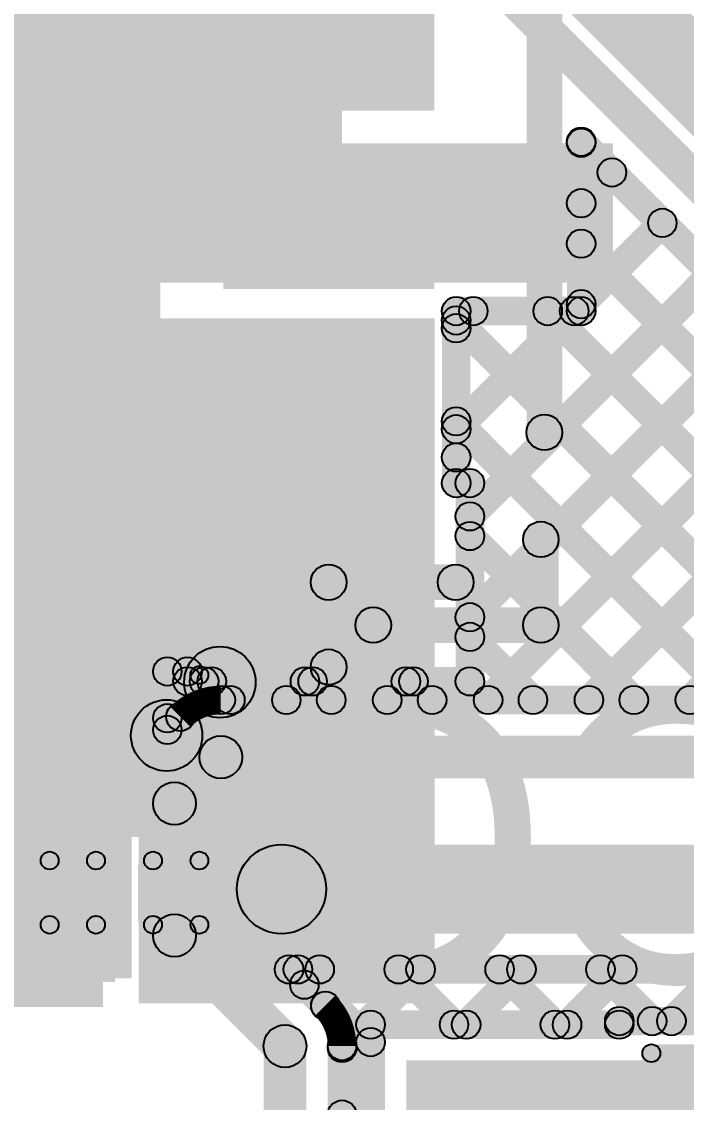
# Model space of a CAD drawing. Header units: millimetres. Extents: x -0.55 to 1.07, y -0.21 to 1.95.
# Drawn here: x -0.0039 to 0.1826, y 0.1322 to 0.4351 of the extents above; entities that cross this region are included whole.
import ezdxf

# ---------------------------------------------------------------- set-up
doc = ezdxf.new("R2010")
doc.units = ezdxf.units.MM
doc.header["$MEASUREMENT"] = 0
for name, color, linetype in [('BottomLayer', 5, 'Continuous'), ('BottomOverlay', 54, 'Continuous'), ('BottomPaste', 16, 'Continuous'), ('BottomSolder', 6, 'Continuous'), ('TopLayer', 1, 'Continuous'), ('TopOverlay', 2, 'Continuous'), ('TopPaste', 8, 'Continuous'), ('TopSolder', 216, 'Continuous'), ('ViaHoleLayer', 16, 'Continuous')]:
    doc.layers.add(name, color=color, linetype=linetype)

# ---------------------------------------------------------------- blocks, each defined once
blk = doc.blocks.new('SMD_PAD_B_37')
at = {"layer": 'BottomLayer'}
for points in [[(-0.06, 0.03), (-0.02, 0.03), (-0.02, -0.03), (-0.06, -0.03)], [(0.02, 0.03), (0.06, 0.03), (0.06, -0.03), (0.02, -0.03)]]:
    blk.add_hatch(color=5, dxfattribs=at).paths.add_polyline_path(points)
at = {"layer": 'BottomOverlay'}
h = blk.add_hatch(color=54, dxfattribs=at)
edge = h.paths.add_edge_path()
edge.add_arc((-0.065, 0.035), 0.0025, 0, 360)
h = blk.add_hatch(color=54, dxfattribs=at)
edge = h.paths.add_edge_path()
edge.add_arc((-0.065, 0.035), 0.0025, 0, 360)
for points in [[(0.065, 0.0375), (0.065, 0.0325), (-0.065, 0.0325), (-0.065, 0.0375)], [(-0.0675, 0.035), (-0.0625, 0.035), (-0.0625, -0.035), (-0.0675, -0.035)], [(0.0625, 0.035), (0.0675, 0.035), (0.0675, -0.035), (0.0625, -0.035)], [(0.065, -0.0325), (0.065, -0.0375), (-0.065, -0.0375), (-0.065, -0.0325)]]:
    blk.add_hatch(color=54, dxfattribs=at).paths.add_polyline_path(points)
h = blk.add_hatch(color=54, dxfattribs=at)
edge = h.paths.add_edge_path()
edge.add_arc((0.065, 0.035), 0.0025, 0, 360)
h = blk.add_hatch(color=54, dxfattribs=at)
edge = h.paths.add_edge_path()
edge.add_arc((0.065, 0.035), 0.0025, 0, 360)
h = blk.add_hatch(color=54, dxfattribs=at)
edge = h.paths.add_edge_path()
edge.add_arc((-0.065, -0.035), 0.0025, 0, 360)
h = blk.add_hatch(color=54, dxfattribs=at)
edge = h.paths.add_edge_path()
edge.add_arc((-0.065, -0.035), 0.0025, 0, 360)
h = blk.add_hatch(color=54, dxfattribs=at)
edge = h.paths.add_edge_path()
edge.add_arc((0.065, -0.035), 0.0025, 0, 360)
h = blk.add_hatch(color=54, dxfattribs=at)
edge = h.paths.add_edge_path()
edge.add_arc((0.065, -0.035), 0.0025, 0, 360)
at = {"layer": 'BottomPaste'}
for points in [[(-0.06, 0.03), (-0.02, 0.03), (-0.02, -0.03), (-0.06, -0.03)], [(0.02, 0.03), (0.06, 0.03), (0.06, -0.03), (0.02, -0.03)]]:
    blk.add_hatch(color=16, dxfattribs=at).paths.add_polyline_path(points)
at = {"layer": 'BottomSolder'}
for points in [[(-0.064, 0.034), (-0.016, 0.034), (-0.016, -0.034), (-0.064, -0.034)], [(0.016, 0.034), (0.064, 0.034), (0.064, -0.034), (0.016, -0.034)]]:
    blk.add_hatch(color=6, dxfattribs=at).paths.add_polyline_path(points)
at = {"layer": 'BottomOverlay'}
for centre in [(-0.065, 0.035), (-0.065, 0.035), (0.065, 0.035), (0.065, 0.035), (-0.065, -0.035), (-0.065, -0.035), (0.065, -0.035), (0.065, -0.035)]:
    blk.add_circle(centre, 0.0025, dxfattribs=at)
blk = doc.blocks.new('SOP_8_B_38')
at = {"layer": 'BottomLayer'}
for points in [[(-0.13386, 0.08878), (-0.08268, 0.08878), (-0.08268, 0.06122), (-0.13386, 0.06122)], [(0.08268, 0.08878), (0.13386, 0.08878), (0.13386, 0.06122), (0.08268, 0.06122)], [(-0.13386, 0.03878), (-0.08268, 0.03878), (-0.08268, 0.01122), (-0.13386, 0.01122)], [(0.08268, 0.03878), (0.13386, 0.03878), (0.13386, 0.01122), (0.08268, 0.01122)], [(-0.13386, -0.01122), (-0.08268, -0.01122), (-0.08268, -0.03878), (-0.13386, -0.03878)], [(0.08268, -0.01122), (0.13386, -0.01122), (0.13386, -0.03878), (0.08268, -0.03878)], [(-0.13386, -0.06122), (-0.08268, -0.06122), (-0.08268, -0.08878), (-0.13386, -0.08878)], [(0.08268, -0.06122), (0.13386, -0.06122), (0.13386, -0.08878), (0.08268, -0.08878)]]:
    blk.add_hatch(color=5, dxfattribs=at).paths.add_polyline_path(points)
at = {"layer": 'BottomOverlay'}
h = blk.add_hatch(color=54, dxfattribs=at)
edge = h.paths.add_edge_path()
edge.add_arc((-0.072, 0.101), 0.0025, 0, 360)
for points in [[(0.077, 0.1035), (0.077, 0.0985), (-0.072, 0.0985), (-0.072, 0.1035)], [(0.077, -0.0985), (0.077, -0.1035), (-0.072, -0.1035), (-0.072, -0.0985)]]:
    blk.add_hatch(color=54, dxfattribs=at).paths.add_polyline_path(points)
h = blk.add_hatch(color=54, dxfattribs=at)
edge = h.paths.add_edge_path()
edge.add_arc((0.077, 0.101), 0.0025, 0, 360)
h = blk.add_hatch(color=54, dxfattribs=at)
edge = h.paths.add_edge_path()
edge.add_arc((-0.1321, -0.103), 0.005, 0, 360)
h = blk.add_hatch(color=54, dxfattribs=at)
edge = h.paths.add_edge_path()
edge.add_arc((-0.1219, -0.103), 0.005, 0, 360)
h = blk.add_hatch(color=54, dxfattribs=at)
edge = h.paths.add_edge_path()
edge.add_arc((-0.072, -0.101), 0.0025, 0, 360)
h = blk.add_hatch(color=54, dxfattribs=at)
edge = h.paths.add_edge_path()
edge.add_arc((0.077, -0.101), 0.0025, 0, 360)
at = {"layer": 'BottomPaste'}
for points in [[(-0.13386, 0.08878), (-0.08268, 0.08878), (-0.08268, 0.06122), (-0.13386, 0.06122)], [(0.08268, 0.08878), (0.13386, 0.08878), (0.13386, 0.06122), (0.08268, 0.06122)], [(-0.13386, 0.03878), (-0.08268, 0.03878), (-0.08268, 0.01122), (-0.13386, 0.01122)], [(0.08268, 0.03878), (0.13386, 0.03878), (0.13386, 0.01122), (0.08268, 0.01122)], [(-0.13386, -0.01122), (-0.08268, -0.01122), (-0.08268, -0.03878), (-0.13386, -0.03878)], [(0.08268, -0.01122), (0.13386, -0.01122), (0.13386, -0.03878), (0.08268, -0.03878)], [(-0.13386, -0.06122), (-0.08268, -0.06122), (-0.08268, -0.08878), (-0.13386, -0.08878)], [(0.08268, -0.06122), (0.13386, -0.06122), (0.13386, -0.08878), (0.08268, -0.08878)]]:
    blk.add_hatch(color=16, dxfattribs=at).paths.add_polyline_path(points)
at = {"layer": 'BottomSolder'}
for points in [[(-0.13786, 0.09278), (-0.07868, 0.09278), (-0.07868, 0.05722), (-0.13786, 0.05722)], [(0.07868, 0.09278), (0.13786, 0.09278), (0.13786, 0.05722), (0.07868, 0.05722)], [(-0.13786, 0.04278), (-0.07868, 0.04278), (-0.07868, 0.00722), (-0.13786, 0.00722)], [(0.07868, 0.04278), (0.13786, 0.04278), (0.13786, 0.00722), (0.07868, 0.00722)], [(-0.13786, -0.00722), (-0.07868, -0.00722), (-0.07868, -0.04278), (-0.13786, -0.04278)], [(0.07868, -0.00722), (0.13786, -0.00722), (0.13786, -0.04278), (0.07868, -0.04278)], [(-0.13786, -0.05722), (-0.07868, -0.05722), (-0.07868, -0.09278), (-0.13786, -0.09278)], [(0.07868, -0.05722), (0.13786, -0.05722), (0.13786, -0.09278), (0.07868, -0.09278)]]:
    blk.add_hatch(color=6, dxfattribs=at).paths.add_polyline_path(points)
at = {"layer": 'BottomOverlay', "const_width": 0.01}
blk.add_lwpolyline([(-0.1219, -0.103, 1), (-0.1321, -0.103, 1)], format="xyb", close=True, dxfattribs=at)
at = {"layer": 'BottomOverlay'}
for centre, radius in [((-0.072, 0.101), 0.0025), ((0.077, 0.101), 0.0025), ((-0.1321, -0.103), 0.005), ((-0.1219, -0.103), 0.005), ((-0.072, -0.101), 0.0025), ((0.077, -0.101), 0.0025)]:
    blk.add_circle(centre, radius, dxfattribs=at)
blk = doc.blocks.new('SMC_66')
at = {"layer": 'TopLayer'}
blk.add_hatch(color=1, dxfattribs=at).paths.add_polyline_path([(-0.19037, 0.06437), (-0.11163, 0.06437), (-0.11163, -0.06437), (-0.19037, -0.06437)])
at = {"layer": 'TopOverlay'}
h = blk.add_hatch(color=2, dxfattribs=at)
edge = h.paths.add_edge_path()
edge.add_arc((-0.135, -0.074), 0.005, 0, 360)
for points in [[(-0.14, -0.074), (-0.13, -0.074), (-0.13, -0.121), (-0.14, -0.121)], [(-0.135, -0.126), (-0.135, -0.116), (-0.111, -0.116), (-0.111, -0.126)], [(-0.081, -0.127), (-0.081, -0.117), (0.082, -0.117), (0.082, -0.127)]]:
    blk.add_hatch(color=2, dxfattribs=at).paths.add_polyline_path(points)
h = blk.add_hatch(color=2, dxfattribs=at)
edge = h.paths.add_edge_path()
edge.add_arc((-0.135, -0.121), 0.005, 0, 360)
h = blk.add_hatch(color=2, dxfattribs=at)
edge = h.paths.add_edge_path()
edge.add_arc((-0.135, -0.121), 0.005, 0, 360)
h = blk.add_hatch(color=2, dxfattribs=at)
edge = h.paths.add_edge_path()
edge.add_arc((-0.111, -0.121), 0.005, 0, 360)
h = blk.add_hatch(color=2, dxfattribs=at)
edge = h.paths.add_edge_path()
edge.add_arc((-0.081, -0.122), 0.005, 0, 360)
at = {"layer": 'TopPaste'}
blk.add_hatch(color=8, dxfattribs=at).paths.add_polyline_path([(-0.19037, 0.06437), (-0.11163, 0.06437), (-0.11163, -0.06437), (-0.19037, -0.06437)])
at = {"layer": 'TopSolder'}
blk.add_hatch(color=216, dxfattribs=at).paths.add_polyline_path([(-0.19437, 0.06837), (-0.10763, 0.06837), (-0.10763, -0.06837), (-0.19437, -0.06837)])
at = {"layer": 'TopOverlay'}
for centre in [(-0.135, -0.074), (-0.135, -0.121), (-0.135, -0.121), (-0.111, -0.121), (-0.081, -0.122)]:
    blk.add_circle(centre, 0.005, dxfattribs=at)
blk = doc.blocks.new('CAP_0201_70')
at = {"layer": 'TopLayer'}
for points in [[(-0.01772, 0.00591), (-0.00591, 0.00591), (-0.00591, -0.00591), (-0.01772, -0.00591)], [(0.00591, 0.00591), (0.01772, 0.00591), (0.01772, -0.00591), (0.00591, -0.00591)]]:
    blk.add_hatch(color=1, dxfattribs=at).paths.add_polyline_path(points)
at = {"layer": 'TopOverlay'}
h = blk.add_hatch(color=2, dxfattribs=at)
edge = h.paths.add_edge_path()
edge.add_arc((-0.021, 0.009), 0.0025, 0, 360)
h = blk.add_hatch(color=2, dxfattribs=at)
edge = h.paths.add_edge_path()
edge.add_arc((-0.021, 0.009), 0.0025, 0, 360)
for points in [[(-0.008, 0.0115), (-0.008, 0.0065), (-0.021, 0.0065), (-0.021, 0.0115)], [(0.021, 0.0115), (0.021, 0.0065), (0.008, 0.0065), (0.008, 0.0115)], [(-0.0235, 0.009), (-0.0185, 0.009), (-0.0185, -0.009), (-0.0235, -0.009)], [(0.0185, 0.009), (0.0235, 0.009), (0.0235, -0.009), (0.0185, -0.009)], [(-0.008, -0.0065), (-0.008, -0.0115), (-0.021, -0.0115), (-0.021, -0.0065)], [(0.021, -0.0065), (0.021, -0.0115), (0.008, -0.0115), (0.008, -0.0065)]]:
    blk.add_hatch(color=2, dxfattribs=at).paths.add_polyline_path(points)
h = blk.add_hatch(color=2, dxfattribs=at)
edge = h.paths.add_edge_path()
edge.add_arc((-0.008, 0.009), 0.0025, 0, 360)
h = blk.add_hatch(color=2, dxfattribs=at)
edge = h.paths.add_edge_path()
edge.add_arc((0.008, 0.009), 0.0025, 0, 360)
h = blk.add_hatch(color=2, dxfattribs=at)
edge = h.paths.add_edge_path()
edge.add_arc((0.021, 0.009), 0.0025, 0, 360)
h = blk.add_hatch(color=2, dxfattribs=at)
edge = h.paths.add_edge_path()
edge.add_arc((0.021, 0.009), 0.0025, 0, 360)
h = blk.add_hatch(color=2, dxfattribs=at)
edge = h.paths.add_edge_path()
edge.add_arc((-0.021, -0.009), 0.0025, 0, 360)
h = blk.add_hatch(color=2, dxfattribs=at)
edge = h.paths.add_edge_path()
edge.add_arc((-0.021, -0.009), 0.0025, 0, 360)
h = blk.add_hatch(color=2, dxfattribs=at)
edge = h.paths.add_edge_path()
edge.add_arc((-0.008, -0.009), 0.0025, 0, 360)
h = blk.add_hatch(color=2, dxfattribs=at)
edge = h.paths.add_edge_path()
edge.add_arc((0.008, -0.009), 0.0025, 0, 360)
h = blk.add_hatch(color=2, dxfattribs=at)
edge = h.paths.add_edge_path()
edge.add_arc((0.021, -0.009), 0.0025, 0, 360)
h = blk.add_hatch(color=2, dxfattribs=at)
edge = h.paths.add_edge_path()
edge.add_arc((0.021, -0.009), 0.0025, 0, 360)
at = {"layer": 'TopPaste'}
for points in [[(-0.01772, 0.00591), (-0.00591, 0.00591), (-0.00591, -0.00591), (-0.01772, -0.00591)], [(0.00591, 0.00591), (0.01772, 0.00591), (0.01772, -0.00591), (0.00591, -0.00591)]]:
    blk.add_hatch(color=8, dxfattribs=at).paths.add_polyline_path(points)
at = {"layer": 'TopSolder'}
for points in [[(-0.01988, 0.00807), (-0.00374, 0.00807), (-0.00374, -0.00807), (-0.01988, -0.00807)], [(0.00374, 0.00807), (0.01988, 0.00807), (0.01988, -0.00807), (0.00374, -0.00807)]]:
    blk.add_hatch(color=216, dxfattribs=at).paths.add_polyline_path(points)
at = {"layer": 'TopOverlay'}
for centre in [(-0.021, 0.009), (-0.021, 0.009), (-0.008, 0.009), (0.008, 0.009), (0.021, 0.009), (0.021, 0.009), (-0.021, -0.009), (-0.021, -0.009), (-0.008, -0.009), (0.008, -0.009), (0.021, -0.009), (0.021, -0.009)]:
    blk.add_circle(centre, 0.0025, dxfattribs=at)

msp = doc.modelspace()

# ---------------------------------------------------------------- hatches: boundary and pattern name
at = {"layer": 'BottomLayer'}
for points in [[(0.035, 0.717), (-0.089, 0.717), (-0.089, 0.314), (0.035, 0.314)], [(0.14946, 0.45746), (0.15654, 0.46454), (0.20754, 0.41354), (0.20046, 0.40646)], [(0.12346, 0.4452), (0.13054, 0.45228), (0.31078, 0.27204), (0.3037, 0.26496)], [(0.15023, 0.39864), (0.15588, 0.4043), (0.29507, 0.26512), (0.28941, 0.25946)], [(0.15023, 0.39835), (0.15588, 0.40401), (0.29507, 0.26482), (0.28941, 0.25917)], [(0.054, 0.364), (0.14305, 0.364), (0.14305, 0.401), (0.054, 0.401)], [(0.15705, 0.354), (0.14905, 0.354), (0.14905, 0.40147), (0.15705, 0.40147)], [(0.15588, 0.38141), (0.15023, 0.38707), (0.15884, 0.39569), (0.1645, 0.39003)], [(0.15588, 0.35313), (0.15023, 0.35879), (0.17298, 0.38154), (0.17864, 0.37589)], [(0.15023, 0.37007), (0.15588, 0.37573), (0.29507, 0.23654), (0.28941, 0.23088)], [(0.12468, 0.29364), (0.11902, 0.2993), (0.18713, 0.3674), (0.19278, 0.36174)], [(0.118, 0.35), (0.118, 0.358), (0.15305, 0.358), (0.15305, 0.35)], [(0.12083, 0.31808), (0.11517, 0.32373), (0.14827, 0.35683), (0.15392, 0.35117)], [(0.12083, 0.34636), (0.11517, 0.35202), (0.11998, 0.35683), (0.12564, 0.35117)], [(0.14084, 0.35117), (0.1465, 0.35683), (0.29507, 0.20826), (0.28941, 0.2026)], [(0.122, 0.313), (0.114, 0.313), (0.114, 0.354), (0.122, 0.354)], [(0.11517, 0.34855), (0.12083, 0.35421), (0.22366, 0.25138), (0.21801, 0.24572)], [(0.12468, 0.26536), (0.11902, 0.27101), (0.20127, 0.35326), (0.20692, 0.3476)], [(-0.028, 0.314), (0.108, 0.314), (0.108, 0.351), (-0.028, 0.351)], [(0.12978, 0.24217), (0.12412, 0.24783), (0.21541, 0.33912), (0.22107, 0.33346)], [(0.11517, 0.32027), (0.12083, 0.32593), (0.19893, 0.24783), (0.19327, 0.24217)], [(0.15806, 0.24217), (0.15241, 0.24783), (0.22955, 0.32498), (0.23521, 0.31932)], [(0.122, 0.30578), (0.114, 0.30578), (0.114, 0.313), (0.122, 0.313)], [(0.122, 0.30578), (0.114, 0.30578), (0.114, 0.313), (0.122, 0.313)], [(0.118, 0.30178), (0.118, 0.30978), (0.12185, 0.30978), (0.12185, 0.30178)], [(0.18635, 0.24217), (0.18069, 0.24783), (0.24369, 0.31083), (0.24935, 0.30518)], [(-0.088, 0.167), (0.027, 0.167), (0.027, 0.303), (-0.088, 0.303)], [(-0.047, 0.263), (0.108, 0.263), (0.108, 0.303), (-0.047, 0.303)], [(0.12585, 0.25022), (0.11785, 0.25022), (0.11785, 0.30578), (0.12585, 0.30578)], [(0.11902, 0.28814), (0.12468, 0.29379), (0.17064, 0.24783), (0.16499, 0.24217)], [(0.08226, 0.273), (0.08226, 0.283), (0.11785, 0.283), (0.11785, 0.273)], [(0.08726, 0.25422), (0.07726, 0.25422), (0.07726, 0.278), (0.08726, 0.278)], [(0.11902, 0.25985), (0.12468, 0.26551), (0.14236, 0.24783), (0.1367, 0.24217)], [(0.037, 0.249), (0.037, 0.257), (0.04267, 0.257), (0.04267, 0.249)], [(0.041, 0.23663), (0.033, 0.23663), (0.033, 0.253), (0.041, 0.253)], [(0.03983, 0.23708), (0.03417, 0.24273), (0.04449, 0.25305), (0.05015, 0.24739)], [(0.04267, 0.24622), (0.04267, 0.25422), (0.12185, 0.25422), (0.12185, 0.24622)], [(0.04663, 0.24739), (0.05229, 0.25305), (0.05751, 0.24783), (0.05185, 0.24217)], [(0.07321, 0.24217), (0.06755, 0.24783), (0.07277, 0.25305), (0.07843, 0.24739)], [(0.07491, 0.24739), (0.08057, 0.25305), (0.08579, 0.24783), (0.08013, 0.24217)], [(0.10149, 0.24217), (0.09584, 0.24783), (0.10106, 0.25305), (0.10671, 0.24739)], [(0.1032, 0.24739), (0.10885, 0.25305), (0.11407, 0.24783), (0.10842, 0.24217)], [(0.052, 0.241), (0.052, 0.249), (0.19634, 0.249), (0.19634, 0.241)], [(0.03983, 0.2338), (0.03417, 0.23946), (0.03784, 0.24313), (0.0435, 0.23747)], [(0.052, 0.223), (0.052, 0.235), (0.21116, 0.235), (0.21116, 0.223)], [(0.04324, 0.21176), (0.03476, 0.22024), (0.04776, 0.23324), (0.05624, 0.22476)], [(-0.167, 0.167), (0.027, 0.167), (0.027, 0.221), (-0.167, 0.221)], [(0.045, 0.179), (0.033, 0.179), (0.033, 0.216), (0.045, 0.216)], [(0.069, 0.1795), (0.069, 0.2045), (0.251, 0.2045), (0.251, 0.1795)], [(0.03476, 0.17476), (0.04324, 0.18324), (0.07424, 0.15224), (0.06576, 0.14376)], [(0.07113, 0.1655), (0.07113, 0.1735), (0.24168, 0.1735), (0.24168, 0.1655)], [(0.0683, 0.16667), (0.07396, 0.17233), (0.08413, 0.16216), (0.07847, 0.1565)], [(0.07078, 0.16667), (0.07644, 0.17233), (0.09683, 0.15194), (0.09117, 0.14628)], [(0.07826, 0.16237), (0.0726, 0.16803), (0.07691, 0.17233), (0.08256, 0.16667)], [(0.08883, 0.14465), (0.08317, 0.15031), (0.10519, 0.17233), (0.11085, 0.16667)], [(0.09906, 0.16667), (0.10472, 0.17233), (0.12022, 0.15683), (0.11456, 0.15117)], [(0.12363, 0.15117), (0.11797, 0.15683), (0.13347, 0.17233), (0.13913, 0.16667)], [(0.12735, 0.16667), (0.13301, 0.17233), (0.14851, 0.15683), (0.14285, 0.15117)], [(0.15192, 0.15117), (0.14626, 0.15683), (0.16176, 0.17233), (0.16742, 0.16667)], [(0.15563, 0.16667), (0.16129, 0.17233), (0.17579, 0.15783), (0.17013, 0.15217)], [(0.1812, 0.15217), (0.17554, 0.15783), (0.19004, 0.17233), (0.1957, 0.16667)], [(0.094, 0.15), (0.094, 0.158), (0.16374, 0.158), (0.16374, 0.15)], [(0.16374, 0.151), (0.16374, 0.159), (0.23174, 0.159), (0.23174, 0.151)], [(0.098, 0.113), (0.09, 0.113), (0.09, 0.154), (0.098, 0.154)], [(0.076, 0.093), (0.064, 0.093), (0.064, 0.148), (0.076, 0.148)], [(0.09, 0.113), (0.082, 0.113), (0.082, 0.148), (0.09, 0.148)], [(0.104, 0.0617), (0.218, 0.0617), (0.218, 0.144), (0.104, 0.144)]]:
    msp.add_hatch(color=5, dxfattribs=at).paths.add_polyline_path(points)
h = msp.add_hatch(color=5, dxfattribs=at)
edge = h.paths.add_edge_path()
edge.add_arc((0.15305, 0.40147), 0.004, 0, 360)
h = msp.add_hatch(color=5, dxfattribs=at)
edge = h.paths.add_edge_path()
edge.add_arc((0.15305, 0.40147), 0.004, 0, 360)
h = msp.add_hatch(color=5, dxfattribs=at)
edge = h.paths.add_edge_path()
edge.add_arc((0.15305, 0.40118), 0.004, 0, 360)
h = msp.add_hatch(color=5, dxfattribs=at)
edge = h.paths.add_edge_path()
edge.add_arc((0.16167, 0.39286), 0.004, 0, 360)
h = msp.add_hatch(color=5, dxfattribs=at)
edge = h.paths.add_edge_path()
edge.add_arc((0.129, 0.384), 0.01181, 0, 360)
h = msp.add_hatch(color=5, dxfattribs=at)
edge = h.paths.add_edge_path()
edge.add_arc((0.15305, 0.38424), 0.004, 0, 360)
h = msp.add_hatch(color=5, dxfattribs=at)
edge = h.paths.add_edge_path()
edge.add_arc((0.17581, 0.37872), 0.004, 0, 360)
h = msp.add_hatch(color=5, dxfattribs=at)
edge = h.paths.add_edge_path()
edge.add_arc((0.15305, 0.3729), 0.004, 0, 360)
h = msp.add_hatch(color=5, dxfattribs=at)
edge = h.paths.add_edge_path()
edge.add_arc((0.118, 0.354), 0.004, 0, 360)
h = msp.add_hatch(color=5, dxfattribs=at)
edge = h.paths.add_edge_path()
edge.add_arc((0.118, 0.354), 0.004, 0, 360)
h = msp.add_hatch(color=5, dxfattribs=at)
edge = h.paths.add_edge_path()
edge.add_arc((0.12281, 0.354), 0.004, 0, 360)
h = msp.add_hatch(color=5, dxfattribs=at)
edge = h.paths.add_edge_path()
edge.add_arc((0.14367, 0.354), 0.004, 0, 360)
h = msp.add_hatch(color=5, dxfattribs=at)
edge = h.paths.add_edge_path()
edge.add_arc((0.1511, 0.354), 0.004, 0, 360)
h = msp.add_hatch(color=5, dxfattribs=at)
edge = h.paths.add_edge_path()
edge.add_arc((0.15305, 0.35596), 0.004, 0, 360)
h = msp.add_hatch(color=5, dxfattribs=at)
edge = h.paths.add_edge_path()
edge.add_arc((0.15305, 0.354), 0.004, 0, 360)
h = msp.add_hatch(color=5, dxfattribs=at)
edge = h.paths.add_edge_path()
edge.add_arc((0.15305, 0.354), 0.004, 0, 360)
h = msp.add_hatch(color=5, dxfattribs=at)
edge = h.paths.add_edge_path()
edge.add_arc((0.118, 0.35138), 0.004, 0, 360)
h = msp.add_hatch(color=5, dxfattribs=at)
edge = h.paths.add_edge_path()
edge.add_arc((0.118, 0.34919), 0.004, 0, 360)
h = msp.add_hatch(color=5, dxfattribs=at)
edge = h.paths.add_edge_path()
edge.add_arc((0.118, 0.3231), 0.004, 0, 360)
h = msp.add_hatch(color=5, dxfattribs=at)
edge = h.paths.add_edge_path()
edge.add_arc((0.118, 0.3209), 0.004, 0, 360)
h = msp.add_hatch(color=5, dxfattribs=at)
edge = h.paths.add_edge_path()
edge.add_arc((0.118, 0.313), 0.004, 0, 360)
h = msp.add_hatch(color=5, dxfattribs=at)
edge = h.paths.add_edge_path()
edge.add_arc((0.118, 0.313), 0.004, 0, 360)
h = msp.add_hatch(color=5, dxfattribs=at)
edge = h.paths.add_edge_path()
edge.add_arc((0.118, 0.313), 0.004, 0, 360)
h = msp.add_hatch(color=5, dxfattribs=at)
edge = h.paths.add_edge_path()
edge.add_arc((0.118, 0.30578), 0.004, 0, 360)
h = msp.add_hatch(color=5, dxfattribs=at)
edge = h.paths.add_edge_path()
edge.add_arc((0.118, 0.30578), 0.004, 0, 360)
h = msp.add_hatch(color=5, dxfattribs=at)
edge = h.paths.add_edge_path()
edge.add_arc((0.118, 0.30578), 0.004, 0, 360)
h = msp.add_hatch(color=5, dxfattribs=at)
edge = h.paths.add_edge_path()
edge.add_arc((0.12185, 0.30578), 0.004, 0, 360)
h = msp.add_hatch(color=5, dxfattribs=at)
edge = h.paths.add_edge_path()
edge.add_arc((0.12185, 0.30578), 0.004, 0, 360)
h = msp.add_hatch(color=5, dxfattribs=at)
edge = h.paths.add_edge_path()
edge.add_arc((0.12185, 0.29647), 0.004, 0, 360)
h = msp.add_hatch(color=5, dxfattribs=at)
edge = h.paths.add_edge_path()
edge.add_arc((0.12185, 0.29096), 0.004, 0, 360)
h = msp.add_hatch(color=5, dxfattribs=at)
edge = h.paths.add_edge_path()
edge.add_arc((0.08226, 0.278), 0.005, 0, 360)
h = msp.add_hatch(color=5, dxfattribs=at)
edge = h.paths.add_edge_path()
edge.add_arc((0.08226, 0.278), 0.005, 0, 360)
h = msp.add_hatch(color=5, dxfattribs=at)
edge = h.paths.add_edge_path()
edge.add_arc((0.11785, 0.278), 0.005, 0, 360)
h = msp.add_hatch(color=5, dxfattribs=at)
edge = h.paths.add_edge_path()
edge.add_arc((0.12185, 0.26819), 0.004, 0, 360)
h = msp.add_hatch(color=5, dxfattribs=at)
edge = h.paths.add_edge_path()
edge.add_arc((0.12185, 0.26268), 0.004, 0, 360)
h = msp.add_hatch(color=5, dxfattribs=at)
edge = h.paths.add_edge_path()
edge.add_arc((0.08226, 0.25422), 0.005, 0, 360)
h = msp.add_hatch(color=5, dxfattribs=at)
edge = h.paths.add_edge_path()
edge.add_arc((0.037, 0.253), 0.004, 0, 360)
h = msp.add_hatch(color=5, dxfattribs=at)
edge = h.paths.add_edge_path()
edge.add_arc((0.037, 0.253), 0.004, 0, 360)
h = msp.add_hatch(color=5, dxfattribs=at)
edge = h.paths.add_edge_path()
edge.add_arc((0.04267, 0.253), 0.004, 0, 360)
h = msp.add_hatch(color=5, dxfattribs=at)
edge = h.paths.add_edge_path()
edge.add_arc((0.04267, 0.25022), 0.004, 0, 360)
h = msp.add_hatch(color=5, dxfattribs=at)
edge = h.paths.add_edge_path()
edge.add_arc((0.04732, 0.25022), 0.004, 0, 360)
h = msp.add_hatch(color=5, dxfattribs=at)
edge = h.paths.add_edge_path()
edge.add_arc((0.04946, 0.25022), 0.004, 0, 360)
h = msp.add_hatch(color=5, dxfattribs=at)
edge = h.paths.add_edge_path()
edge.add_arc((0.0756, 0.25022), 0.004, 0, 360)
h = msp.add_hatch(color=5, dxfattribs=at)
edge = h.paths.add_edge_path()
edge.add_arc((0.07774, 0.25022), 0.004, 0, 360)
h = msp.add_hatch(color=5, dxfattribs=at)
edge = h.paths.add_edge_path()
edge.add_arc((0.10389, 0.25022), 0.004, 0, 360)
h = msp.add_hatch(color=5, dxfattribs=at)
edge = h.paths.add_edge_path()
edge.add_arc((0.10603, 0.25022), 0.004, 0, 360)
h = msp.add_hatch(color=5, dxfattribs=at)
edge = h.paths.add_edge_path()
edge.add_arc((0.12185, 0.25022), 0.004, 0, 360)
h = msp.add_hatch(color=5, dxfattribs=at)
edge = h.paths.add_edge_path()
edge.add_arc((0.12185, 0.25022), 0.004, 0, 360)
h = msp.add_hatch(color=5, dxfattribs=at)
edge = h.paths.add_edge_path()
edge.add_arc((0.052, 0.245), 0.004, 0, 360)
h = msp.add_hatch(color=5, dxfattribs=at)
edge = h.paths.add_edge_path()
edge.add_arc((0.052, 0.245), 0.004, 0, 360)
h = msp.add_hatch(color=5, dxfattribs=at)
edge = h.paths.add_edge_path()
edge.add_arc((0.052, 0.245), 0.004, 0, 360)
h = msp.add_hatch(color=5, dxfattribs=at)
edge = h.paths.add_edge_path()
edge.add_arc((0.05468, 0.245), 0.004, 0, 360)
h = msp.add_hatch(color=5, dxfattribs=at)
edge = h.paths.add_edge_path()
edge.add_arc((0.07038, 0.245), 0.004, 0, 360)
h = msp.add_hatch(color=5, dxfattribs=at)
edge = h.paths.add_edge_path()
edge.add_arc((0.08296, 0.245), 0.004, 0, 360)
h = msp.add_hatch(color=5, dxfattribs=at)
edge = h.paths.add_edge_path()
edge.add_arc((0.09867, 0.245), 0.004, 0, 360)
h = msp.add_hatch(color=5, dxfattribs=at)
edge = h.paths.add_edge_path()
edge.add_arc((0.11125, 0.245), 0.004, 0, 360)
h = msp.add_hatch(color=5, dxfattribs=at)
edge = h.paths.add_edge_path()
edge.add_arc((0.12695, 0.245), 0.004, 0, 360)
h = msp.add_hatch(color=5, dxfattribs=at)
edge = h.paths.add_edge_path()
edge.add_arc((0.13953, 0.245), 0.004, 0, 360)
h = msp.add_hatch(color=5, dxfattribs=at)
edge = h.paths.add_edge_path()
edge.add_arc((0.15523, 0.245), 0.004, 0, 360)
h = msp.add_hatch(color=5, dxfattribs=at)
edge = h.paths.add_edge_path()
edge.add_arc((0.16781, 0.245), 0.004, 0, 360)
h = msp.add_hatch(color=5, dxfattribs=at)
edge = h.paths.add_edge_path()
edge.add_arc((0.18352, 0.245), 0.004, 0, 360)
h = msp.add_hatch(color=5, dxfattribs=at)
edge = h.paths.add_edge_path()
edge.add_arc((0.037, 0.2399), 0.004, 0, 360)
h = msp.add_hatch(color=5, dxfattribs=at)
edge = h.paths.add_edge_path()
edge.add_arc((0.04067, 0.2403), 0.004, 0, 360)
h = msp.add_hatch(color=5, dxfattribs=at)
edge = h.paths.add_edge_path()
edge.add_arc((0.04067, 0.2403), 0.004, 0, 360)
h = msp.add_hatch(color=5, dxfattribs=at)
edge = h.paths.add_edge_path()
edge.add_arc((0.04069, 0.24031), 0.004, 0, 360)
h = msp.add_hatch(color=5, dxfattribs=at)
edge = h.paths.add_edge_path()
edge.add_arc((0.037, 0.23663), 0.004, 0, 360)
h = msp.add_hatch(color=5, dxfattribs=at)
edge = h.paths.add_edge_path()
edge.add_arc((0.037, 0.23663), 0.004, 0, 360)
h = msp.add_hatch(color=5, dxfattribs=at)
edge = h.paths.add_edge_path()
edge.add_arc((0.052, 0.229), 0.006, 0, 360)
h = msp.add_hatch(color=5, dxfattribs=at)
edge = h.paths.add_edge_path()
edge.add_arc((0.052, 0.229), 0.006, 0, 360)
h = msp.add_hatch(color=5, dxfattribs=at)
edge = h.paths.add_edge_path()
edge.add_arc((0.039, 0.216), 0.006, 0, 360)
h = msp.add_hatch(color=5, dxfattribs=at)
edge = h.paths.add_edge_path()
edge.add_arc((0.039, 0.216), 0.006, 0, 360)
h = msp.add_hatch(color=5, dxfattribs=at)
edge = h.paths.add_edge_path()
edge.add_arc((0.065, 0.192), 0.01181, 0, 360)
h = msp.add_hatch(color=5, dxfattribs=at)
edge = h.paths.add_edge_path()
edge.add_arc((0.069, 0.192), 0.0125, 0, 360)
h = msp.add_hatch(color=5, dxfattribs=at)
edge = h.paths.add_edge_path()
edge.add_arc((0.091, 0.192), 0.01181, 0, 360)
h = msp.add_hatch(color=5, dxfattribs=at)
edge = h.paths.add_edge_path()
edge.add_arc((0.039, 0.179), 0.006, 0, 360)
h = msp.add_hatch(color=5, dxfattribs=at)
edge = h.paths.add_edge_path()
edge.add_arc((0.039, 0.179), 0.006, 0, 360)
h = msp.add_hatch(color=5, dxfattribs=at)
edge = h.paths.add_edge_path()
edge.add_arc((0.07113, 0.1695), 0.004, 0, 360)
h = msp.add_hatch(color=5, dxfattribs=at)
edge = h.paths.add_edge_path()
edge.add_arc((0.07113, 0.1695), 0.004, 0, 360)
h = msp.add_hatch(color=5, dxfattribs=at)
edge = h.paths.add_edge_path()
edge.add_arc((0.07361, 0.1695), 0.004, 0, 360)
h = msp.add_hatch(color=5, dxfattribs=at)
edge = h.paths.add_edge_path()
edge.add_arc((0.07973, 0.1695), 0.004, 0, 360)
h = msp.add_hatch(color=5, dxfattribs=at)
edge = h.paths.add_edge_path()
edge.add_arc((0.10189, 0.1695), 0.004, 0, 360)
h = msp.add_hatch(color=5, dxfattribs=at)
edge = h.paths.add_edge_path()
edge.add_arc((0.10802, 0.1695), 0.004, 0, 360)
h = msp.add_hatch(color=5, dxfattribs=at)
edge = h.paths.add_edge_path()
edge.add_arc((0.13018, 0.1695), 0.004, 0, 360)
h = msp.add_hatch(color=5, dxfattribs=at)
edge = h.paths.add_edge_path()
edge.add_arc((0.1363, 0.1695), 0.004, 0, 360)
h = msp.add_hatch(color=5, dxfattribs=at)
edge = h.paths.add_edge_path()
edge.add_arc((0.15846, 0.1695), 0.004, 0, 360)
h = msp.add_hatch(color=5, dxfattribs=at)
edge = h.paths.add_edge_path()
edge.add_arc((0.16459, 0.1695), 0.004, 0, 360)
h = msp.add_hatch(color=5, dxfattribs=at)
edge = h.paths.add_edge_path()
edge.add_arc((0.07543, 0.1652), 0.004, 0, 360)
h = msp.add_hatch(color=5, dxfattribs=at)
edge = h.paths.add_edge_path()
edge.add_arc((0.0813, 0.15933), 0.004, 0, 360)
h = msp.add_hatch(color=5, dxfattribs=at)
edge = h.paths.add_edge_path()
edge.add_arc((0.0813, 0.15933), 0.004, 0, 360)
h = msp.add_hatch(color=5, dxfattribs=at)
edge = h.paths.add_edge_path()
edge.add_arc((0.08131, 0.15931), 0.004, 0, 360)
h = msp.add_hatch(color=5, dxfattribs=at)
edge = h.paths.add_edge_path()
edge.add_arc((0.094, 0.154), 0.004, 0, 360)
h = msp.add_hatch(color=5, dxfattribs=at)
edge = h.paths.add_edge_path()
edge.add_arc((0.094, 0.154), 0.004, 0, 360)
h = msp.add_hatch(color=5, dxfattribs=at)
edge = h.paths.add_edge_path()
edge.add_arc((0.11739, 0.154), 0.004, 0, 360)
h = msp.add_hatch(color=5, dxfattribs=at)
edge = h.paths.add_edge_path()
edge.add_arc((0.1208, 0.154), 0.004, 0, 360)
h = msp.add_hatch(color=5, dxfattribs=at)
edge = h.paths.add_edge_path()
edge.add_arc((0.14568, 0.154), 0.004, 0, 360)
h = msp.add_hatch(color=5, dxfattribs=at)
edge = h.paths.add_edge_path()
edge.add_arc((0.14909, 0.154), 0.004, 0, 360)
h = msp.add_hatch(color=5, dxfattribs=at)
edge = h.paths.add_edge_path()
edge.add_arc((0.16374, 0.155), 0.004, 0, 360)
h = msp.add_hatch(color=5, dxfattribs=at)
edge = h.paths.add_edge_path()
edge.add_arc((0.16374, 0.154), 0.004, 0, 360)
h = msp.add_hatch(color=5, dxfattribs=at)
edge = h.paths.add_edge_path()
edge.add_arc((0.17296, 0.155), 0.004, 0, 360)
h = msp.add_hatch(color=5, dxfattribs=at)
edge = h.paths.add_edge_path()
edge.add_arc((0.17837, 0.155), 0.004, 0, 360)
h = msp.add_hatch(color=5, dxfattribs=at)
edge = h.paths.add_edge_path()
edge.add_arc((0.07, 0.148), 0.006, 0, 360)
h = msp.add_hatch(color=5, dxfattribs=at)
edge = h.paths.add_edge_path()
edge.add_arc((0.07, 0.148), 0.006, 0, 360)
h = msp.add_hatch(color=5, dxfattribs=at)
edge = h.paths.add_edge_path()
edge.add_arc((0.086, 0.148), 0.004, 0, 360)
h = msp.add_hatch(color=5, dxfattribs=at)
edge = h.paths.add_edge_path()
edge.add_arc((0.086, 0.148), 0.004, 0, 360)
h = msp.add_hatch(color=5, dxfattribs=at)
edge = h.paths.add_edge_path()
edge.add_arc((0.086, 0.148), 0.004, 0, 360)
h = msp.add_hatch(color=5, dxfattribs=at)
edge = h.paths.add_edge_path()
edge.add_arc((0.086, 0.14748), 0.004, 0, 360)
h = msp.add_hatch(color=5, dxfattribs=at)
edge = h.paths.add_edge_path()
edge.add_arc((0.094, 0.14911), 0.004, 0, 360)
h = msp.add_hatch(color=5, dxfattribs=at)
edge = h.paths.add_edge_path()
edge.add_arc((0.086, 0.12882), 0.004, 0, 360)
at = {"layer": 'TopLayer'}
for points in [[(-0.06826, 0.362), (0.086, 0.362), (0.086, 0.532), (-0.06826, 0.532)], [(0.09693, 0.4906), (0.11107, 0.50474), (0.22655, 0.38926), (0.21241, 0.37512)], [(0.058, 0.362), (0.162, 0.362), (0.162, 0.401), (0.058, 0.401)], [(-0.06826, 0.21), (0.112, 0.21), (0.112, 0.352), (-0.06826, 0.352)], [(0.04388, 0.228), (0.02974, 0.24214), (0.04467, 0.25707), (0.05881, 0.24293)], [(0.029, 0.16), (0.112, 0.16), (0.112, 0.232), (0.029, 0.232)], [(-0.22, 0.159), (0.019, 0.159), (0.019, 0.2), (-0.22, 0.2)]]:
    msp.add_hatch(color=1, dxfattribs=at).paths.add_polyline_path(points)
h = msp.add_hatch(color=1, dxfattribs=at)
edge = h.paths.add_edge_path()
edge.add_arc((0.129, 0.384), 0.01181, 0, 360)
h = msp.add_hatch(color=1, dxfattribs=at)
edge = h.paths.add_edge_path()
edge.add_arc((0.05174, 0.25), 0.01, 0, 360)
h = msp.add_hatch(color=1, dxfattribs=at)
edge = h.paths.add_edge_path()
edge.add_arc((0.03681, 0.23507), 0.01, 0, 360)
h = msp.add_hatch(color=1, dxfattribs=at)
edge = h.paths.add_edge_path()
edge.add_arc((0.065, 0.192), 0.01181, 0, 360)
h = msp.add_hatch(color=1, dxfattribs=at)
edge = h.paths.add_edge_path()
edge.add_arc((0.091, 0.192), 0.01181, 0, 360)
at = {"layer": 'ViaHoleLayer'}
h = msp.add_hatch(color=16, dxfattribs=at)
edge = h.paths.add_edge_path()
edge.add_arc((0.129, 0.384), 0.00591, 0, 360)
h = msp.add_hatch(color=16, dxfattribs=at)
edge = h.paths.add_edge_path()
edge.add_arc((0.065, 0.192), 0.00591, 0, 360)
h = msp.add_hatch(color=16, dxfattribs=at)
edge = h.paths.add_edge_path()
edge.add_arc((0.091, 0.192), 0.00591, 0, 360)

# ---------------------------------------------------------------- linework, layer by layer
at = {"layer": 'BottomLayer', "const_width": 0.008}
for points in [[(0.04067, 0.2403, -0.199231), (0.052, 0.245)], [(0.04069, 0.24031, -0.198912), (0.052, 0.245)], [(0.0813, 0.15933, -0.199231), (0.086, 0.148)], [(0.08131, 0.15931, -0.198912), (0.086, 0.148)]]:
    msp.add_lwpolyline(points, format="xyb", dxfattribs=at)
at = {"layer": 'BottomLayer'}
for centre, radius in [((0.15305, 0.40147), 0.004), ((0.15305, 0.40147), 0.004), ((0.15305, 0.40118), 0.004), ((0.16167, 0.39286), 0.004), ((0.15305, 0.38424), 0.004), ((0.17581, 0.37872), 0.004), ((0.15305, 0.3729), 0.004), ((0.118, 0.354), 0.004), ((0.118, 0.354), 0.004), ((0.12281, 0.354), 0.004), ((0.14367, 0.354), 0.004), ((0.1511, 0.354), 0.004), ((0.15305, 0.35596), 0.004), ((0.15305, 0.354), 0.004), ((0.15305, 0.354), 0.004), ((0.118, 0.35138), 0.004), ((0.118, 0.34919), 0.004), ((0.118, 0.3231), 0.004), ((0.118, 0.3209), 0.004), ((0.118, 0.313), 0.004), ((0.118, 0.313), 0.004), ((0.118, 0.313), 0.004), ((0.118, 0.30578), 0.004), ((0.118, 0.30578), 0.004), ((0.118, 0.30578), 0.004), ((0.12185, 0.30578), 0.004), ((0.12185, 0.30578), 0.004), ((0.12185, 0.29647), 0.004), ((0.12185, 0.29096), 0.004), ((0.08226, 0.278), 0.005), ((0.08226, 0.278), 0.005), ((0.11785, 0.278), 0.005), ((0.12185, 0.26819), 0.004), ((0.12185, 0.26268), 0.004), ((0.08226, 0.25422), 0.005), ((0.037, 0.253), 0.004), ((0.037, 0.253), 0.004), ((0.04267, 0.253), 0.004), ((0.04267, 0.25022), 0.004), ((0.04732, 0.25022), 0.004), ((0.04946, 0.25022), 0.004), ((0.0756, 0.25022), 0.004), ((0.07774, 0.25022), 0.004), ((0.10389, 0.25022), 0.004), ((0.10603, 0.25022), 0.004), ((0.12185, 0.25022), 0.004), ((0.12185, 0.25022), 0.004), ((0.052, 0.245), 0.004), ((0.052, 0.245), 0.004), ((0.052, 0.245), 0.004), ((0.05468, 0.245), 0.004), ((0.07038, 0.245), 0.004), ((0.08296, 0.245), 0.004), ((0.09867, 0.245), 0.004), ((0.11125, 0.245), 0.004), ((0.12695, 0.245), 0.004), ((0.13953, 0.245), 0.004), ((0.15523, 0.245), 0.004), ((0.16781, 0.245), 0.004), ((0.18352, 0.245), 0.004), ((0.037, 0.2399), 0.004), ((0.04067, 0.2403), 0.004), ((0.04067, 0.2403), 0.004), ((0.04069, 0.24031), 0.004), ((0.037, 0.23663), 0.004), ((0.037, 0.23663), 0.004), ((0.052, 0.229), 0.006), ((0.052, 0.229), 0.006), ((0.039, 0.216), 0.006), ((0.039, 0.216), 0.006), ((0.069, 0.192), 0.0125), ((0.039, 0.179), 0.006), ((0.039, 0.179), 0.006), ((0.07113, 0.1695), 0.004), ((0.07113, 0.1695), 0.004), ((0.07361, 0.1695), 0.004), ((0.07973, 0.1695), 0.004), ((0.10189, 0.1695), 0.004), ((0.10802, 0.1695), 0.004), ((0.13018, 0.1695), 0.004), ((0.1363, 0.1695), 0.004), ((0.15846, 0.1695), 0.004), ((0.16459, 0.1695), 0.004), ((0.07543, 0.1652), 0.004), ((0.0813, 0.15933), 0.004), ((0.0813, 0.15933), 0.004), ((0.08131, 0.15931), 0.004), ((0.094, 0.154), 0.004), ((0.094, 0.154), 0.004), ((0.11739, 0.154), 0.004), ((0.1208, 0.154), 0.004), ((0.14568, 0.154), 0.004), ((0.14909, 0.154), 0.004), ((0.16374, 0.155), 0.004), ((0.16374, 0.154), 0.004), ((0.17296, 0.155), 0.004), ((0.17837, 0.155), 0.004), ((0.07, 0.148), 0.006), ((0.07, 0.148), 0.006), ((0.086, 0.148), 0.004), ((0.086, 0.148), 0.004), ((0.086, 0.148), 0.004), ((0.086, 0.14748), 0.004), ((0.094, 0.14911), 0.004), ((0.086, 0.12882), 0.004)]:
    msp.add_circle(centre, radius, dxfattribs=at)
at = {"layer": 'TopLayer'}
for centre in [(0.05174, 0.25), (0.03681, 0.23507)]:
    msp.add_circle(centre, 0.01, dxfattribs=at)

# ---------------------------------------------------------------- block references
for name, p, rotation in [('SMC_66', (0.02074, 0.401), 90), ('SOP_8_B_38', (-0.02601, 0.353), 180), ('CAP_0201_70', (0.025, 0.191), 180), ('SMD_PAD_B_37', (0.23774, 0.111), 180)]:
    msp.add_blockref(name, p, dxfattribs=dict(rotation=rotation))

# ---------------------------------------------------------------- texts
at = {"layer": 'BottomOverlay', "text_generation_flag": 2}
msp.add_text('W_COIL', height=0.08, rotation=360, dxfattribs=at).set_placement((0.38174, 0.166))

doc.saveas('drawing.dxf')
